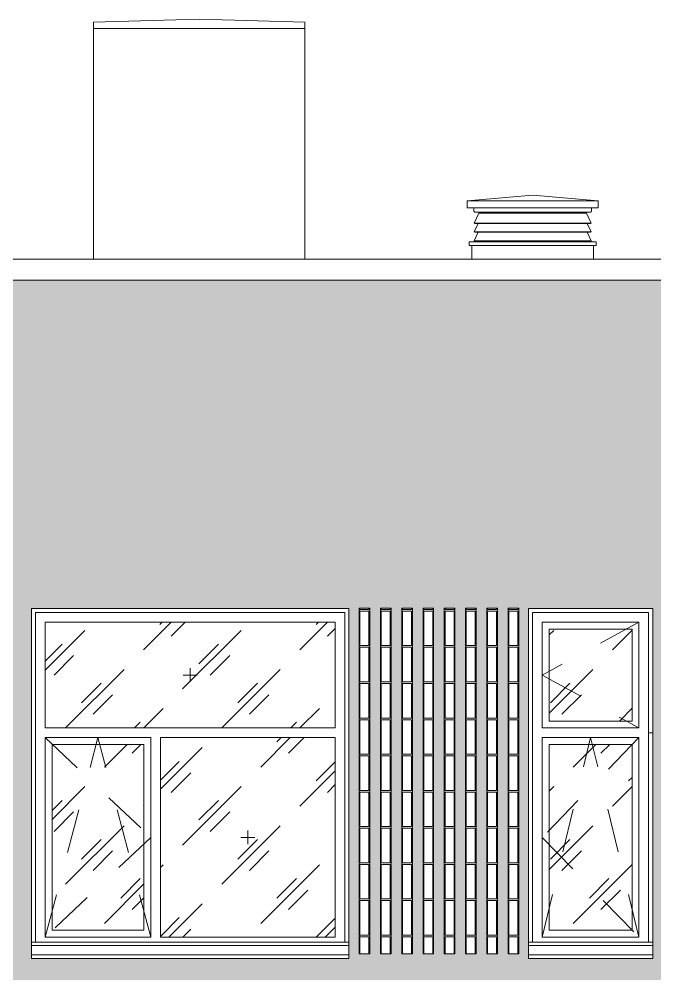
# Model space of a CAD drawing. Header units: millimetres. Extents: x 3914 to 319671, y -18248 to 19136.
# Drawn here: x 202287 to 206891, y 8754 to 15667 of the extents above; entities that cross this region are included whole.
import ezdxf

# ---------------------------------------------------------------- set-up
doc = ezdxf.new("R2010")
doc.units = ezdxf.units.MM
doc.linetypes.add('Штрих', pattern=[635, 317.5, -317.5])
for name, color, linetype, lineweight in [('A-GENM', 7, 'Continuous', 9), ('A-GLAZ', 7, 'Continuous', 9), ('A-GLAZ-1', 7, 'Continuous', 5), ('A-GLAZ-2', 7, 'Штрих', 5), ('A-ROOF', 7, 'Continuous', 9), ('A-WALL', 7, 'Continuous', 5), ('A-WALL-PATT', 7, 'Continuous', 5), ('I-WALL', 7, 'Continuous', 5), ('S-BEAM', 7, 'Continuous', 9)]:
    doc.layers.add(name, color=color, linetype=linetype, lineweight=lineweight)
pattern_1 = [(45, (-39007.8, 1300), (-282.8427, 282.8427), [200, -600]), (45, (-39207.8, 1200), (-282.8427, 282.8427), [600, -200]), (45, (-38807.8, 1100), (-282.8427, 282.8427), [200, -600])]

# ---------------------------------------------------------------- blocks, each defined once
blk = doc.blocks.new('парапет4 - парапет-20644611-АР2_ТР1_Фасад ___-1')
at = {"layer": 'A-GENM'}
for p, q in [((-125390, 13930), (-93310, 13930)), ((-125382.9, 13775.9), (-93310, 13775.9))]:
    blk.add_line(p, q, dxfattribs=at)
blk = doc.blocks.new('Окно_СКБ_1Ст_БезПР - ОК-6__л__900х2500_h_ с форточкой_Вестибюль_ залы ДОО-V240-АР2_ТР1_Фасад ___-1')
at = {"layer": 'A-GLAZ-1'}
h = blk.add_hatch(dxfattribs=at)
h.set_pattern_fill('FP_116', color=256, style=0, pattern_type=2)
h.set_pattern_definition(pattern_1)
h.paths.add_polyline_path([(-109310.6, 10585), (-109200.4, 10585), (-109200.4, 11250), (-109800.4, 11250), (-109800.4, 10585), (-109693.6, 10585)], flags=0)
h = blk.add_hatch(dxfattribs=at)
h.set_pattern_fill('FP_116', color=256, style=0, pattern_type=2)
h.set_pattern_definition(pattern_1)
h.paths.add_polyline_path([(-109800.4, 9070), (-109200.4, 9070), (-109200.4, 10415), (-109800.4, 10415), (-109800.4, 9559.3)], flags=0)
for p, q in [((-109950.4, 11400), (-109950.4, 8902.5)), ((-109050.4, 11400), (-109950.4, 11400)), ((-109920.4, 8985), (-109920.4, 11370)), ((-109920.4, 11370), (-109080.4, 11370)), ((-109080.4, 11370), (-109080.4, 8985)), ((-109050.4, 8902.5), (-109050.4, 11400)), ((-109850.4, 11300), (-109850.4, 10535)), ((-109850.4, 11300), (-109150.4, 11300)), ((-109150.4, 10535), (-109150.4, 11300)), ((-109800.4, 11250), (-109800.4, 10585)), ((-109800.4, 11250), (-109200.4, 11250)), ((-109200.4, 10585), (-109200.4, 11250)), ((-109800.4, 10585), (-109200.4, 10585)), ((-109150.4, 10535), (-109850.4, 10535)), ((-109850.4, 10465), (-109850.4, 9020)), ((-109850.4, 10465), (-109150.4, 10465)), ((-109150.4, 9020), (-109150.4, 10465)), ((-109800.4, 10415), (-109800.4, 9070)), ((-109800.4, 10415), (-109200.4, 10415)), ((-109200.4, 9070), (-109200.4, 10415)), ((-109800.4, 9070), (-109200.4, 9070)), ((-109850.4, 9020), (-109150.4, 9020))]:
    blk.add_line(p, q, dxfattribs=at)
at = {"layer": 'A-GLAZ-2'}
for p, q in [((-109150.4, 11300), (-109850.4, 10917.5)), ((-109850.4, 10917.5), (-109150.4, 10535)), ((-109850.4, 9020), (-109500.4, 10465)), ((-109150.4, 10465), (-109850.4, 9742.5)), ((-109150.4, 9020), (-109500.4, 10465)), ((-109850.4, 9742.5), (-109150.4, 9020))]:
    blk.add_line(p, q, dxfattribs=at)
blk = doc.blocks.new('Окно_СКБ_2Ст_Фрамуга сверху_БезПР - ОК-7_л__2300х2500_h__Администрация ДОО-33828278-АР2_ТР1_Фасад ___-1')
at = {"layer": 'A-GLAZ-1'}
h = blk.add_hatch(dxfattribs=at)
h.set_pattern_fill('FP_116', color=256, style=0, pattern_type=2)
h.set_pattern_definition(pattern_1)
h.paths.add_polyline_path([(-112375.1, 10535), (-111350, 10535), (-111350, 11300), (-113450, 11300), (-113450, 10535), (-112615, 10535)], flags=0)
h = blk.add_hatch(dxfattribs=at)
h.set_pattern_fill('FP_116', color=256, style=0, pattern_type=2)
h.set_pattern_definition(pattern_1)
h.paths.add_polyline_path([(-111461.8, 9020), (-111350, 9020), (-111350, 10465), (-112615, 10465), (-112615, 9020), (-111609, 9020)], flags=0)
h = blk.add_hatch(dxfattribs=at)
h.set_pattern_fill('FP_116', color=256, style=0, pattern_type=2)
h.set_pattern_definition(pattern_1)
h.paths.add_polyline_path([(-112735, 9070), (-112735, 10415), (-113400, 10415), (-113400, 9070), (-113141.2, 9070)], flags=0)
for p, q in [((-113550, 11400), (-113550, 8902.5)), ((-111250, 11400), (-113550, 11400)), ((-113520, 11370), (-113520, 8985)), ((-111280, 11370), (-113520, 11370)), ((-111280, 8985), (-111280, 11370)), ((-111250, 8902.5), (-111250, 11400)), ((-113450, 10535), (-113450, 11300)), ((-113450, 11300), (-111350, 11300)), ((-111350, 11300), (-111350, 10535)), ((-113450, 10535), (-111350, 10535)), ((-113450, 9020), (-113450, 10465)), ((-113450, 10465), (-112685, 10465)), ((-112685, 10465), (-112685, 9020)), ((-112615, 9020), (-112615, 10465)), ((-112615, 10465), (-111350, 10465)), ((-111350, 10465), (-111350, 9020)), ((-113400, 10415), (-113400, 9070)), ((-113400, 10415), (-112735, 10415)), ((-112735, 9070), (-112735, 10415)), ((-113400, 9070), (-112735, 9070)), ((-112685, 9020), (-113450, 9020)), ((-111350, 9020), (-112615, 9020))]:
    blk.add_line(p, q, dxfattribs=at)
at = {"layer": 'A-GLAZ-2'}
for p, q in [((-112400, 10967.5), (-112400, 10867.5)), ((-112350, 10917.5), (-112450, 10917.5)), ((-113450, 9020), (-113067.5, 10465)), ((-113450, 10465), (-112685, 9742.5)), ((-112685, 9020), (-113067.5, 10465)), ((-111982.5, 9792.5), (-111982.5, 9692.5)), ((-112685, 9742.5), (-113450, 9020)), ((-111932.5, 9742.5), (-112032.5, 9742.5))]:
    blk.add_line(p, q, dxfattribs=at)
blk = doc.blocks.new('ЗВ_Общее_Ламель_СКБ_Полоса - ЗВ_Общее_Ламель_СКБ_Полоса-28280414-АР2_ТР1_Фасад ___-1')
at = {"layer": 'S-BEAM'}
for p, q in [((-110343.3, 14125.9), (-110314.6, 14187.5)), ((-110338.8, 14123.7), (-110343.3, 14125.9))]:
    blk.add_line(p, q, dxfattribs=at)
blk = doc.blocks.new('ЗВ_Общее_Ламель_СКБ_Полоса - ЗВ_Общее_Ламель_СКБ_Полоса-V306-АР2_ТР1_Фасад ___-1')
at = {"layer": 'S-BEAM'}
for p, q in [((-109525.4, 14187.5), (-109496.7, 14125.9)), ((-109496.7, 14125.9), (-109501.2, 14123.7))]:
    blk.add_line(p, q, dxfattribs=at)
blk = doc.blocks.new('ЗВ_Общее_Ламель_СКБ_Полоса - ЗВ_Общее_Ламель_СКБ_Полоса-28279588-АР2_ТР1_Фасад ___-1')
at = {"layer": 'S-BEAM'}
for p, q in [((-119424.6, 14187.5), (-119453.3, 14125.9)), ((-118606.7, 14125.9), (-118635.4, 14187.5)), ((-119453.3, 14125.9), (-119448.8, 14123.7)), ((-118606.7, 14125.9), (-119453.3, 14125.9)), ((-119448.8, 14123.7), (-118611.2, 14123.7)), ((-118611.2, 14123.7), (-118606.7, 14125.9))]:
    blk.add_line(p, q, dxfattribs=at)
blk = doc.blocks.new('ЗВ_Общее_Ламель_СКБ_Полоса - ЗВ_Общее_Ламель_СКБ_Полоса-V304-АР2_ТР1_Фасад ___-1')
at = {"layer": 'S-BEAM'}
for p, q in [((-119419.5, 14262.1), (-119453.3, 14189.6)), ((-118640.5, 14262.1), (-119419.5, 14262.1)), ((-118606.7, 14189.6), (-118640.5, 14262.1)), ((-119453.3, 14189.6), (-119448.8, 14187.5)), ((-118606.7, 14189.6), (-119453.3, 14189.6)), ((-119448.8, 14187.5), (-118611.2, 14187.5)), ((-118611.2, 14187.5), (-118606.7, 14189.6))]:
    blk.add_line(p, q, dxfattribs=at)
blk = doc.blocks.new('ЗВ_Общее_Ламель_СКБ_Полоса - ЗВ_Общее_Ламель_СКБ_Полоса-V307-АР2_ТР1_Фасад ___-1')
at = {"layer": 'S-BEAM'}
for p, q in [((-109530.5, 14262.1), (-109496.7, 14189.6)), ((-109496.7, 14189.6), (-109501.2, 14187.5))]:
    blk.add_line(p, q, dxfattribs=at)
blk = doc.blocks.new('ЗВ_Общее_Ламель_СКБ_Полоса - ЗВ_Общее_Ламель_СКБ_Полоса-V308-АР2_ТР1_Фасад ___-1')
at = {"layer": 'S-BEAM'}
for p, q in [((-110343.3, 14189.6), (-110309.5, 14262.1)), ((-110338.8, 14187.5), (-110343.3, 14189.6))]:
    blk.add_line(p, q, dxfattribs=at)
blk = doc.blocks.new('ЗВ_Общее_Труба профильная_СКБ - ЗВ_Общее_Труба профильная_СКБ-28280415-АР2_ТР1_Фасад ___-1')
at = {"layer": 'S-BEAM'}
blk.add_line((-109495, 14276), (-109495, 14300), dxfattribs=at)
at = {"layer": 'S-BEAM', "flags": 128}
blk.add_lwpolyline([(-109501, 14270), (-109499.7, 14270.2), (-109498.4, 14270.6), (-109497.3, 14271.3), (-109496.3, 14272.3), (-109495.6, 14273.4), (-109495.2, 14274.7), (-109495, 14276)], dxfattribs=at)
blk = doc.blocks.new('ЗВ_Общее_Труба профильная_СКБ - ЗВ_Общее_Труба профильная_СКБ-V309-АР2_ТР1_Фасад ___-1')
at = {"layer": 'S-BEAM'}
blk.add_line((-110345, 14300), (-110345, 14276), dxfattribs=at)
at = {"layer": 'S-BEAM', "flags": 128}
blk.add_lwpolyline([(-110345, 14276), (-110344.8, 14274.7), (-110344.4, 14273.4), (-110343.7, 14272.3), (-110342.7, 14271.3), (-110341.6, 14270.6), (-110340.3, 14270.2), (-110339, 14270)], dxfattribs=at)
blk = doc.blocks.new('ЗВ_Общее_Труба профильная_СКБ - ЗВ_Общее_Труба профильная_СКБ-28279590-АР2_ТР1_Фасад ___-1')
at = {"layer": 'S-BEAM'}
for p, q in [((-119455, 14276), (-119455, 14300)), ((-119449, 14270), (-118611, 14270)), ((-118605, 14300), (-118605, 14276))]:
    blk.add_line(p, q, dxfattribs=at)
at = {"layer": 'S-BEAM', "flags": 128}
for points in [[(-119449, 14270), (-119450.3, 14270.2), (-119451.6, 14270.6), (-119452.7, 14271.3), (-119453.7, 14272.3), (-119454.4, 14273.4), (-119454.8, 14274.7), (-119455, 14276)], [(-118605, 14276), (-118605.2, 14274.7), (-118605.6, 14273.4), (-118606.3, 14272.3), (-118607.3, 14271.3), (-118608.4, 14270.6), (-118609.7, 14270.2), (-118611, 14270)]]:
    blk.add_lwpolyline(points, dxfattribs=at)
blk = doc.blocks.new('ЗВ_Общее_Покрывной элемент_СКБ - ЗВ_Общее_Покрывной элемент_СКБ-28280417-АР2_ТР1_Фасад ___-1')
at = {"layer": 'S-BEAM'}
for p, q in [((-109920, 14391.6), (-109445, 14350)), ((-109445, 14350), (-109445, 14300))]:
    blk.add_line(p, q, dxfattribs=at)
blk = doc.blocks.new('ЗВ_Общее_Покрывной элемент_СКБ - ЗВ_Общее_Покрывной элемент_СКБ-V310-АР2_ТР1_Фасад ___-1')
at = {"layer": 'S-BEAM'}
for p, q in [((-110395, 14350), (-109920, 14391.6)), ((-110395, 14300), (-110395, 14350))]:
    blk.add_line(p, q, dxfattribs=at)
blk = doc.blocks.new('ЗВ_Общее_Покрывной элемент_СКБ - ЗВ_Общее_Покрывной элемент_СКБ-28280418-АР2_ТР1_Фасад ___-1')
at = {"layer": 'S-BEAM'}
for p, q in [((-109920, 14391.6), (-110395, 14350)), ((-109445, 14350), (-109920, 14391.6)), ((-110395, 14350), (-110395, 14300)), ((-109445, 14350), (-110395, 14350)), ((-109445, 14300), (-109445, 14350)), ((-109445, 14300), (-110395, 14300))]:
    blk.add_line(p, q, dxfattribs=at)
blk = doc.blocks.new('ЗВ_Общее_Отлив_СКБ - ЗВ_Общее_Отлив_СКБ-28280419-АР2_ТР1_Фасад ___-1')
at = {"layer": 'S-BEAM'}
for p, q in [((-110314.5, 14060), (-110380, 14053.1)), ((-110380, 14053.1), (-109460, 14053.1)), ((-110380, 14053.1), (-110380, 14028.1)), ((-109460, 14053.1), (-109525.5, 14060)), ((-109460, 14028.1), (-109460, 14053.1)), ((-110380, 14028.1), (-109460, 14028.1))]:
    blk.add_line(p, q, dxfattribs=at)
blk = doc.blocks.new('WNW_Отлив - Отлив_металлический-33828280-АР2_ТР1_Фасад ___-1')
at = {"layer": 'A-GLAZ-1'}
for p, q in [((-111250, 8985), (-113550, 8985)), ((-111250, 8960), (-113550, 8960)), ((-113550, 8891), (-113550, 8902.5)), ((-113550, 8866), (-113550, 8891)), ((-113550, 8891), (-111250, 8891)), ((-111250, 8866), (-113550, 8866)), ((-111250, 8902.5), (-111250, 8891)), ((-111250, 8891), (-111250, 8866))]:
    blk.add_line(p, q, dxfattribs=at)
blk = doc.blocks.new('WNW_Отлив - Отлив_металлический-33828275-АР2_ТР1_Фасад ___-1')
at = {"layer": 'A-GLAZ-1'}
for p, q in [((-119250.2, 8985), (-120150.2, 8985)), ((-119250.2, 8960), (-120150.2, 8960)), ((-120150.2, 8891), (-120150.2, 8902.5)), ((-120150.2, 8866), (-120150.2, 8891)), ((-120150.2, 8891), (-119250.2, 8891)), ((-119250.2, 8866), (-120150.2, 8866)), ((-119250.2, 8902.5), (-119250.2, 8891)), ((-119250.2, 8891), (-119250.2, 8866))]:
    blk.add_line(p, q, dxfattribs=at)

msp = doc.modelspace()

# ---------------------------------------------------------------- hatches: boundary and pattern name
at = {"layer": 'A-WALL-PATT'}
h = msp.add_hatch(dxfattribs=at)
h.set_pattern_fill('FP_115', color=256, style=0, pattern_type=2)
h.set_pattern_definition([(180, (222990.92, 8464), (-2e-14, -154), [125, -137]), (90, (222990.92, 8399), (-262, 2e-14), [65, -89]), (180, (222990.92, 8399), (-2e-14, -154), [125, -137]), (90, (223002.92, 8399), (-262, 2e-14), [65, -89]), (180, (223127.92, 8399), (-2e-14, -154), [125, -137]), (180, (223127.92, 8464), (-2e-14, -154), [125, -137]), (90, (222871.92, 8476), (-262, 2e-14), [65, -89]), (90, (223121.92, 8476), (-262, 2e-14), [65, -89]), (0, (222871.92, 8476), (0, -154), [250, -12]), (0, (222871.92, 8541), (0, -154), [250, -12])])
h.paths.add_polyline_path([(190595.9, 8400), (219500.9, 8400), (219500.9, 13740), (222615.9, 13740), (222615.9, 13776), (190595.9, 13776), (190595.9, 8805.3)], flags=0)
h.paths.add_polyline_path([(200325.5, 8866), (198025.5, 8867), (198025.5, 8900), (196675.9, 8900), (196675.9, 11400), (198925.5, 11400), (198925.7, 11400), (201225.5, 11400), (201225.5, 8866), (200325.9, 8866)], flags=0)
h.paths.add_polyline_path([(210446, 8866), (208175.5, 8867), (208175.5, 11400), (209075.5, 11400), (209076.1, 11400), (210375.9, 11400), (210375.9, 11396.5), (210495.9, 11396.5), (210495.9, 11400), (211275.9, 11400), (211275.9, 8866), (210495.9, 8866)], flags=0)
h.paths.add_polyline_path([(196262.5, 8866), (195775.7, 8867), (195775.7, 11400), (196675.7, 11400), (196675.7, 8866), (196655.6, 8866)], flags=0)
h.paths.add_polyline_path([(205975.5, 8866), (205975.5, 8900), (204676.1, 8900), (204676.1, 11400), (206875.5, 11400), (206875.5, 8866)], flags=0)
h.paths.add_polyline_path([(213510.6, 8866), (212475.9, 8867), (212475.9, 11400), (214775.9, 11400), (214775.9, 8866)], flags=0)
h.paths.add_polyline_path([(202784.7, 8866), (202375.9, 8867), (202375.9, 11400), (204675.9, 11400), (204675.9, 8866), (203718.5, 8866)], flags=0)
h.paths.add_polyline_path([(198925.5, 8932.9), (198925.7, 8932.9), (198925.5, 8960)], flags=0)
h.paths.add_polyline_path([(210446, 8932.9), (210495.9, 8932.9), (210495.9, 9008.6), (210375.9, 9008.6), (210375.9, 8932.9), (210377.5, 8932.9)], flags=0)
h.paths.add_polyline_path([(210384.8, 9085.6), (210495.9, 9085.6), (210495.9, 9162.5), (210375.9, 9162.5), (210375.9, 9085.6)], flags=0)
h.paths.add_polyline_path([(198925.5, 9085.6), (198925.7, 9085.6), (198925.5, 9162.5)], flags=0)
h.paths.add_polyline_path([(209075.5, 9085.6), (209076.1, 9085.6), (209075.5, 9162.5)], flags=0)
h.paths.add_polyline_path([(198925.5, 9239.5), (198925.7, 9239.5), (198925.5, 9317)], flags=0)
h.paths.add_polyline_path([(210375.9, 9239.5), (210495.9, 9239.5), (210495.9, 9317), (210375.9, 9317)], flags=0)
h.paths.add_polyline_path([(210446, 9394), (210495.9, 9394), (210495.9, 9470.5), (210375.9, 9470.5), (210375.9, 9394), (210399.6, 9394)], flags=0)
h.paths.add_polyline_path([(198925.5, 9394), (198925.7, 9394), (198925.5, 9470.5)], flags=0)
h.paths.add_polyline_path([(198925.5, 9547.5), (198925.7, 9547.5), (198925.5, 9559.3)], flags=0)
h.paths.add_polyline_path([(210446, 9547.5), (210495.9, 9547.5), (210495.9, 9624.3), (210375.9, 9624.3), (210375.9, 9547.5), (210407, 9547.5)], flags=0)
h.paths.add_polyline_path([(209075.6, 9547.5), (209076.1, 9547.5), (209075.5, 9547.5)], flags=0)
h.paths.add_polyline_path([(198925.6, 9701.3), (198925.7, 9701.3), (198925.5, 9701.3)], flags=0)
h.paths.add_polyline_path([(210375.9, 9701.3), (210495.9, 9701.3), (210495.9, 9778.4), (210375.9, 9778.4)], flags=0)
h.paths.add_polyline_path([(198925.5, 9855.4), (198925.7, 9855.4), (198925.5, 9932.4)], flags=0)
h.paths.add_polyline_path([(209075.5, 9855.4), (209076.1, 9855.4), (209075.5, 9932.4)], flags=0)
h.paths.add_polyline_path([(210495.9, 9855.4), (210495.9, 9932.4), (210375.9, 9932.4), (210375.9, 9855.4), (210446, 9855.4)], flags=0)
h.paths.add_polyline_path([(210446, 10009.4), (210495.9, 10009.4), (210495.9, 10086.6), (210375.9, 10086.6), (210375.9, 10009.4), (210429.2, 10009.4)], flags=0)
h.paths.add_polyline_path([(209075.5, 10163.6), (209076.1, 10163.6), (209075.5, 10240)], flags=0)
h.paths.add_polyline_path([(198925.6, 10163.6), (198925.7, 10163.6), (198925.5, 10163.6)], flags=0)
h.paths.add_polyline_path([(210375.9, 10163.6), (210495.9, 10163.6), (210495.9, 10240), (210375.9, 10240)], flags=0)
h.paths.add_polyline_path([(210375.9, 10317), (210495.9, 10317), (210495.9, 10394.6), (210375.9, 10394.6)], flags=0)
h.paths.add_polyline_path([(209075.5, 10317), (209076.1, 10317), (209075.5, 10394.6)], flags=0)
h.paths.add_polyline_path([(210451.4, 10471.6), (210495.9, 10471.6), (210495.9, 10548.6), (210375.9, 10548.6), (210375.9, 10471.6), (210446, 10471.6)], flags=0)
h.paths.add_polyline_path([(198925.6, 10471.6), (198925.7, 10471.6), (198925.5, 10471.6)], flags=0)
h.paths.add_polyline_path([(209075.9, 10471.6), (209076.1, 10471.6), (209075.5, 10471.6)], flags=0)
h.paths.add_polyline_path([(210446, 10625.6), (210495.9, 10625.6), (210495.9, 10700.6), (210375.9, 10700.6), (210375.9, 10625.6)], flags=0)
h.paths.add_polyline_path([(209075.5, 10625.6), (209076.1, 10625.6), (209075.5, 10700.6)], flags=0)
h.paths.add_polyline_path([(210466, 10777.6), (210495.9, 10777.6), (210495.9, 10854.6), (210375.9, 10854.6), (210375.9, 10777.6), (210446, 10777.6)], flags=0)
h.paths.add_polyline_path([(210446, 10931.6), (210495.9, 10931.6), (210495.9, 11008.6), (210375.9, 11008.6), (210375.9, 10931.6)], flags=0)
h.paths.add_polyline_path([(209076, 10931.6), (209076.1, 10931.6), (209075.5, 10931.6)], flags=0)
h.paths.add_polyline_path([(198925.5, 11085.6), (198925.7, 11085.6), (198925.5, 11085.6)], flags=0)
h.paths.add_polyline_path([(210495.9, 11085.6), (210495.9, 11162.6), (210375.9, 11162.6), (210375.9, 11085.6), (210480.8, 11085.6)], flags=0)
h.paths.add_polyline_path([(210446, 11239.6), (210495.9, 11239.6), (210495.9, 11319.5), (210375.9, 11319.5), (210375.9, 11239.6)], flags=0)
h = msp.add_hatch(dxfattribs=at)
h.set_pattern_fill('FP_137', color=256, style=0, pattern_type=2)
h.set_pattern_definition([(270, (197700.77, 35214.15), (154, 9e-15), [125, -137]), (180, (197765.77, 35214.15), (3e-14, -262), [65, -89]), (270, (197765.77, 35214.15), (154, 9e-15), [125, -137]), (180, (197765.77, 35226.15), (3e-14, -262), [65, -89]), (270, (197765.77, 35351.15), (154, 9e-15), [125, -137]), (270, (197700.77, 35351.15), (154, 9e-15), [125, -137]), (180, (197688.77, 35095.15), (3e-14, -262), [65, -89]), (180, (197688.77, 35345.15), (3e-14, -262), [65, -89]), (90, (197688.77, 35095.15), (154, -9e-15), [250, -12]), (90, (197623.77, 35095.15), (154, -9e-15), [250, -12])])
h.paths.add_polyline_path([(196675.9, 8900), (196771.4, 8900), (196771.4, 11400), (196675.9, 11400), (196675.9, 9559.3)], flags=0)
h.paths.add_polyline_path([(196848.4, 8900), (196925.4, 8900), (196925.4, 11400), (196848.4, 11400), (196848.4, 9559.3)], flags=0)
h.paths.add_polyline_path([(198025.5, 8900), (198025.5, 11400), (197926.4, 11400), (197926.4, 8900)], flags=0)
h.paths.add_polyline_path([(204676.1, 8900), (204749.9, 8900), (204749.9, 11400), (204676.1, 11400), (204676.1, 9559.3)], flags=0)
h.paths.add_polyline_path([(204826.9, 8900), (204903.9, 8900), (204903.9, 11400), (204826.9, 11400), (204826.9, 9190.1)], flags=0)
h.paths.add_polyline_path([(204980.9, 8900), (205057.9, 8900), (205057.9, 11400), (204980.9, 11400), (204980.9, 9486.4)], flags=0)
h.paths.add_polyline_path([(205211.9, 8900), (205211.9, 11400), (205134.9, 11400), (205134.9, 8900)], flags=0)
h.paths.add_polyline_path([(205288.9, 8900), (205365.9, 8900), (205365.9, 11400), (205288.9, 11400), (205288.9, 9559.3)], flags=0)
h.paths.add_polyline_path([(205519.9, 8900), (205519.9, 11400), (205442.9, 11400), (205442.9, 8900)], flags=0)
h.paths.add_polyline_path([(205904.9, 8900), (205975.5, 8900), (205975.5, 11400), (205904.9, 11400), (205904.9, 8902.5)], flags=0)
h.paths.add_polyline_path([(205596.9, 8900), (205673.9, 8900), (205673.9, 11400), (205596.9, 11400), (205596.9, 9559.3)], flags=0)
h.paths.add_polyline_path([(197079.4, 8900), (197079.4, 11400), (197002.4, 11400), (197002.4, 8900)], flags=0)
h.paths.add_polyline_path([(197156.4, 8900), (197233.4, 8900), (197233.4, 11400), (197156.4, 11400), (197156.4, 9559.3)], flags=0)
h.paths.add_polyline_path([(205750.9, 8900), (205827.9, 8900), (205827.9, 11400), (205750.9, 11400), (205750.9, 9559.3)], flags=0)
h.paths.add_polyline_path([(197849.4, 8900), (197849.4, 11400), (197772.4, 11400), (197772.4, 8900)], flags=0)
h.paths.add_polyline_path([(197310.4, 8900), (197387.4, 8900), (197387.4, 11400), (197310.4, 11400), (197310.4, 9559.3)], flags=0)
h.paths.add_polyline_path([(197695.4, 8900), (197695.4, 11400), (197618.4, 11400), (197618.4, 8900)], flags=0)
h.paths.add_polyline_path([(197541.4, 8900), (197541.4, 11400), (197464.4, 11400), (197464.4, 8900)], flags=0)
h = msp.add_hatch(dxfattribs=at)
h.set_pattern_fill('FP_147', color=256, style=0, pattern_type=2)
h.set_pattern_definition([(270, (205602.27, 9415.49), (154, 9e-15), [125, -137]), (180, (205667.27, 9415.49), (3e-14, -262), [65, -89]), (270, (205667.27, 9415.49), (154, 9e-15), [125, -137]), (180, (205667.27, 9427.49), (3e-14, -262), [65, -89]), (270, (205667.27, 9552.49), (154, 9e-15), [125, -137]), (270, (205602.27, 9552.49), (154, 9e-15), [125, -137]), (180, (205590.27, 9296.49), (3e-14, -262), [65, -89]), (180, (205590.27, 9546.49), (3e-14, -262), [65, -89]), (90, (205590.27, 9296.49), (154, -9e-15), [250, -12]), (90, (205525.27, 9296.49), (154, -9e-15), [250, -12])])
h.paths.add_polyline_path([(204980.9, 8900), (204980.9, 11401), (204903.9, 11400), (204903.9, 8900)], flags=0)
h.paths.add_polyline_path([(205673.9, 8900), (205750.9, 8900), (205750.9, 11401), (205673.9, 11400), (205673.9, 9559.3)], flags=0)
h.paths.add_polyline_path([(205827.9, 8900), (205904.9, 8900), (205904.9, 11401), (205827.9, 11400), (205827.9, 9559.3)], flags=0)
h.paths.add_polyline_path([(205211.9, 8900), (205288.9, 8900), (205288.9, 11401), (205211.9, 11400), (205211.9, 9559.3)], flags=0)
h.paths.add_polyline_path([(205519.9, 8900), (205596.9, 8900), (205596.9, 11401), (205519.9, 11400), (205519.9, 9559.3)], flags=0)
h.paths.add_polyline_path([(205365.9, 8900), (205442.9, 8900), (205442.9, 11401), (205365.9, 11400), (205365.9, 9559.3)], flags=0)
h.paths.add_polyline_path([(204749.9, 8900), (204826.9, 8900), (204826.9, 11401), (204749.9, 11400), (204749.9, 9041.9)], flags=0)
h.paths.add_polyline_path([(205057.9, 8900), (205134.9, 8900), (205134.9, 11401), (205057.9, 11400), (205057.9, 9559.3)], flags=0)

# ---------------------------------------------------------------- linework, layer by layer
at = {"layer": 'A-ROOF'}
for p, q in [((203590.9, 15667), (202825.9, 15644)), ((202825.9, 15644), (202825.9, 15600)), ((204355.9, 15644), (203590.9, 15667)), ((204355.9, 15600), (204355.9, 15644)), ((202825.9, 15600), (204355.9, 15600))]:
    msp.add_line(p, q, dxfattribs=at)
at = {"layer": 'A-WALL'}
for p, q in [((202825.9, 15600), (202825.9, 13930)), ((204355.9, 13930), (204355.9, 15600)), ((205565.9, 14028.1), (205565.9, 13930)), ((206445.9, 13930), (206445.9, 14028.1)), ((202375.9, 11400), (204675.9, 11400)), ((202375.9, 8902.5), (202375.9, 11400)), ((204675.9, 11400), (204675.9, 8902.5)), ((205975.5, 11400), (206875.5, 11400)), ((205975.5, 8902.5), (205975.5, 11400)), ((206875.5, 11400), (206875.5, 8902.5))]:
    msp.add_line(p, q, dxfattribs=at)
at = {"layer": 'I-WALL'}
for p, q in [((204826.9, 11401), (204749.9, 11401)), ((204749.9, 11401), (204749.9, 8900)), ((204826.9, 8900), (204826.9, 11401)), ((204980.9, 11401), (204903.9, 11401)), ((204903.9, 11401), (204903.9, 8900)), ((204980.9, 8900), (204980.9, 11401)), ((205134.9, 11401), (205057.9, 11401)), ((205057.9, 11401), (205057.9, 8900)), ((205134.9, 8900), (205134.9, 11401)), ((205288.9, 11401), (205211.9, 11401)), ((205211.9, 11401), (205211.9, 8900)), ((205288.9, 8900), (205288.9, 11401)), ((205442.9, 11401), (205365.9, 11401)), ((205365.9, 11401), (205365.9, 8900)), ((205442.9, 8900), (205442.9, 11401)), ((205596.9, 11401), (205519.9, 11401)), ((205519.9, 11401), (205519.9, 8900)), ((205596.9, 8900), (205596.9, 11401)), ((205750.9, 11401), (205673.9, 11401)), ((205673.9, 11401), (205673.9, 8900)), ((205750.9, 8900), (205750.9, 11401)), ((205904.9, 11401), (205827.9, 11401)), ((205827.9, 11401), (205827.9, 8900)), ((205904.9, 8900), (205904.9, 11401)), ((206845.5, 10500), (206875.5, 10500)), ((204749.9, 8900), (204826.9, 8900)), ((204903.9, 8900), (204980.9, 8900)), ((205057.9, 8900), (205134.9, 8900)), ((205211.9, 8900), (205288.9, 8900)), ((205365.9, 8900), (205442.9, 8900)), ((205519.9, 8900), (205596.9, 8900)), ((205673.9, 8900), (205750.9, 8900)), ((205827.9, 8900), (205904.9, 8900))]:
    msp.add_line(p, q, dxfattribs=at)

# ---------------------------------------------------------------- block references
at = {"layer": 'A-GENM'}
msp.add_blockref('парапет4 - парапет-20644611-АР2_ТР1_Фасад ___-1', (315925.9, 0), dxfattribs=at)
at = {"layer": 'A-GLAZ'}
for name, p in [('Окно_СКБ_2Ст_Фрамуга сверху_БезПР - ОК-7_л__2300х2500_h__Администрация ДОО-33828278-АР2_ТР1_Фасад ___-1', (315925.9, 0)), ('Окно_СКБ_1Ст_БезПР - ОК-6__л__900х2500_h_ с форточкой_Вестибюль_ залы ДОО-V240-АР2_ТР1_Фасад ___-1', (315925.9, 0)), ('WNW_Отлив - Отлив_металлический-33828280-АР2_ТР1_Фасад ___-1', (315925.9, 0)), ('WNW_Отлив - Отлив_металлический-33828275-АР2_ТР1_Фасад ___-1', (326125.7, 0))]:
    msp.add_blockref(name, p, dxfattribs=at)
at = {"layer": 'S-BEAM'}
for name, p in [('ЗВ_Общее_Покрывной элемент_СКБ - ЗВ_Общее_Покрывной элемент_СКБ-V310-АР2_ТР1_Фасад ___-1', (315925.9, 0)), ('ЗВ_Общее_Покрывной элемент_СКБ - ЗВ_Общее_Покрывной элемент_СКБ-28280418-АР2_ТР1_Фасад ___-1', (315925.9, 0)), ('ЗВ_Общее_Покрывной элемент_СКБ - ЗВ_Общее_Покрывной элемент_СКБ-28280417-АР2_ТР1_Фасад ___-1', (315925.9, 0)), ('ЗВ_Общее_Труба профильная_СКБ - ЗВ_Общее_Труба профильная_СКБ-V309-АР2_ТР1_Фасад ___-1', (315925.9, 0)), ('ЗВ_Общее_Труба профильная_СКБ - ЗВ_Общее_Труба профильная_СКБ-28279590-АР2_ТР1_Фасад ___-1', (325035.9, 0)), ('ЗВ_Общее_Ламель_СКБ_Полоса - ЗВ_Общее_Ламель_СКБ_Полоса-V304-АР2_ТР1_Фасад ___-1', (325035.9, 0)), ('ЗВ_Общее_Ламель_СКБ_Полоса - ЗВ_Общее_Ламель_СКБ_Полоса-V308-АР2_ТР1_Фасад ___-1', (315925.9, 0)), ('ЗВ_Общее_Ламель_СКБ_Полоса - ЗВ_Общее_Ламель_СКБ_Полоса-V307-АР2_ТР1_Фасад ___-1', (315925.9, 0)), ('ЗВ_Общее_Труба профильная_СКБ - ЗВ_Общее_Труба профильная_СКБ-28280415-АР2_ТР1_Фасад ___-1', (315925.9, 0)), ('ЗВ_Общее_Ламель_СКБ_Полоса - ЗВ_Общее_Ламель_СКБ_Полоса-28280414-АР2_ТР1_Фасад ___-1', (315925.9, 0)), ('ЗВ_Общее_Ламель_СКБ_Полоса - ЗВ_Общее_Ламель_СКБ_Полоса-28279588-АР2_ТР1_Фасад ___-1', (325035.9, 0)), ('ЗВ_Общее_Ламель_СКБ_Полоса - ЗВ_Общее_Ламель_СКБ_Полоса-V306-АР2_ТР1_Фасад ___-1', (315925.9, 0)), ('ЗВ_Общее_Ламель_СКБ_Полоса - ЗВ_Общее_Ламель_СКБ_Полоса-28280414-АР2_ТР1_Фасад ___-1', (315925.9, -63.7)), ('ЗВ_Общее_Ламель_СКБ_Полоса - ЗВ_Общее_Ламель_СКБ_Полоса-28279588-АР2_ТР1_Фасад ___-1', (325035.9, -63.7)), ('ЗВ_Общее_Ламель_СКБ_Полоса - ЗВ_Общее_Ламель_СКБ_Полоса-V306-АР2_ТР1_Фасад ___-1', (315925.9, -63.7)), ('ЗВ_Общее_Отлив_СКБ - ЗВ_Общее_Отлив_СКБ-28280419-АР2_ТР1_Фасад ___-1', (315925.9, 0))]:
    msp.add_blockref(name, p, dxfattribs=at)

doc.saveas('drawing.dxf')
